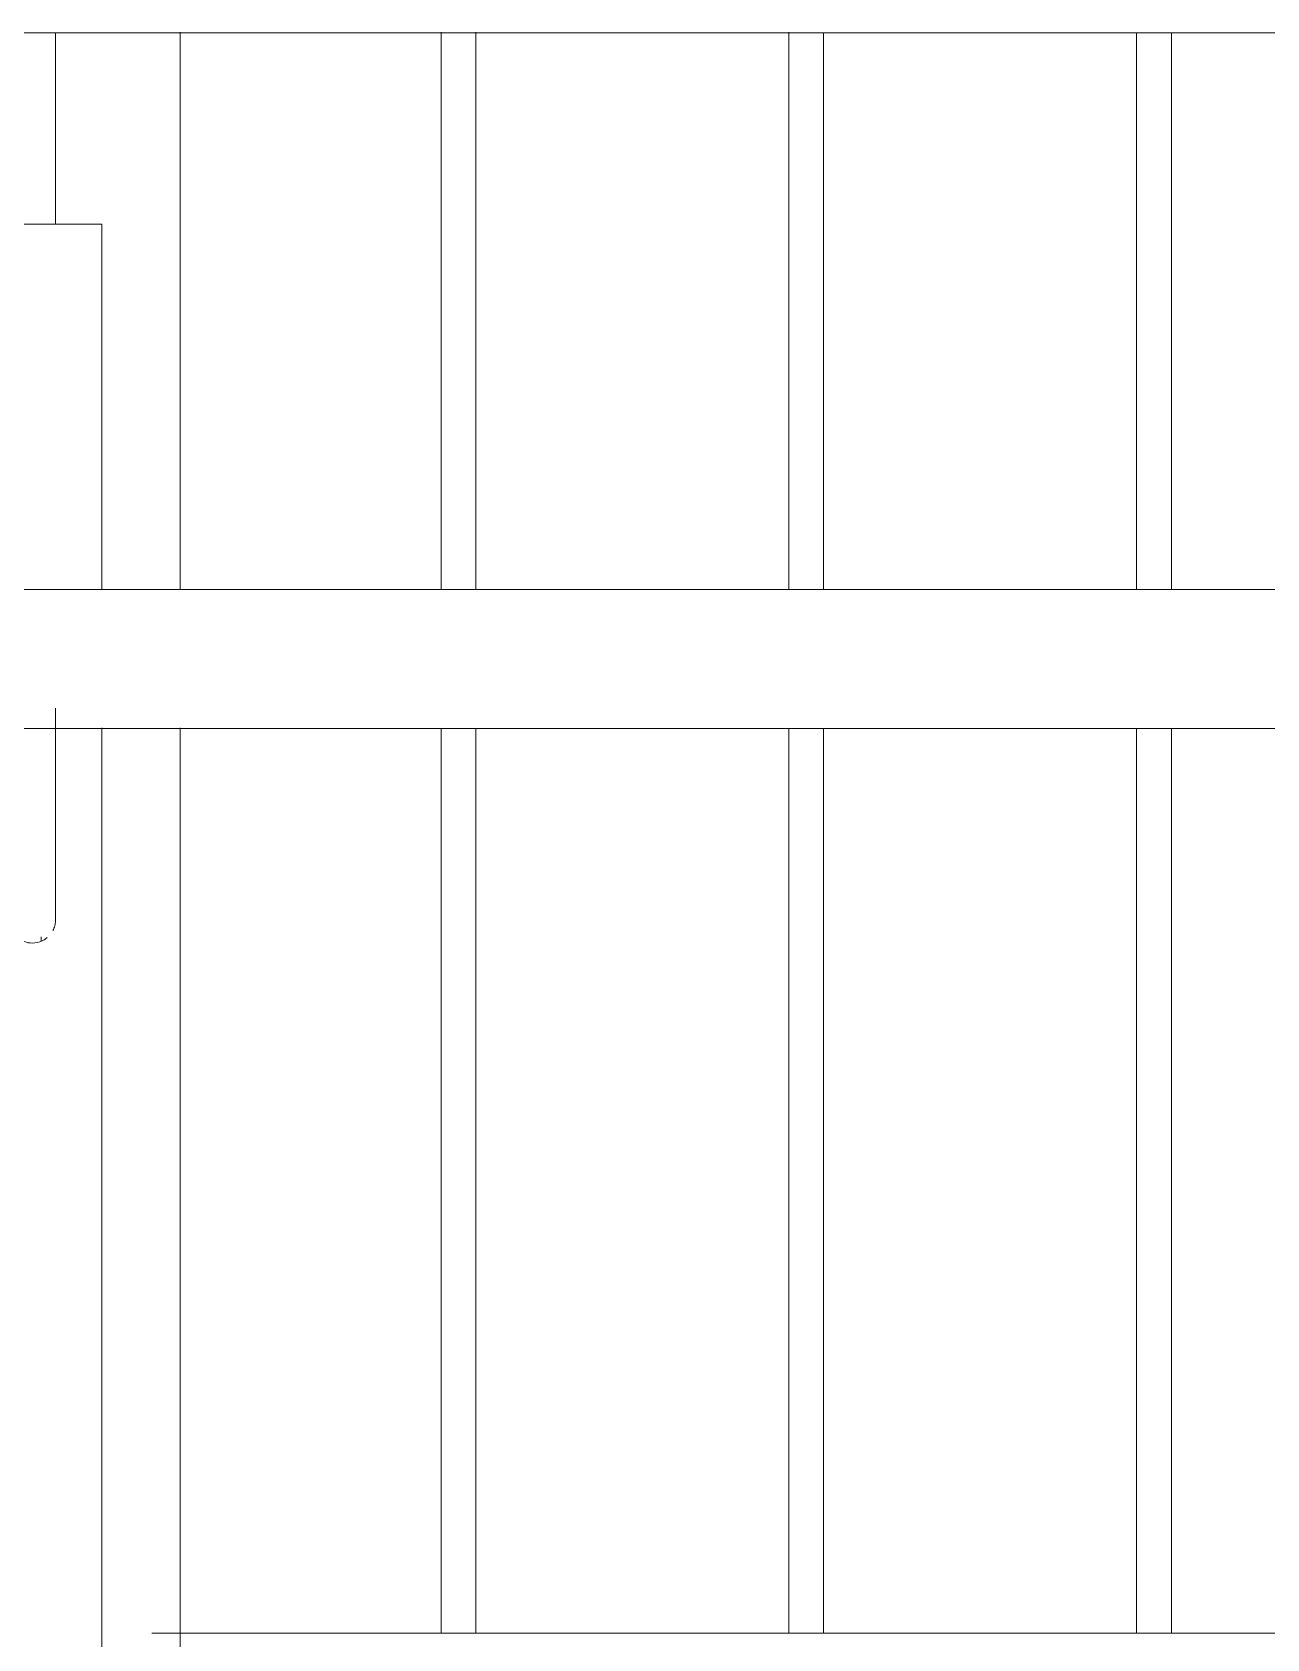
# Model space of a CAD drawing. Header units: millimetres. Extents: x -515342 to 330399, y -224905 to 507333.
# Drawn here: x 329303.3 to 329658.4, y 1456.1 to 1917.9 of the extents above; entities that cross this region are included whole.
import ezdxf

# ---------------------------------------------------------------- set-up
doc = ezdxf.new("R2010")
doc.units = ezdxf.units.MM
doc.layers.get('0').update_dxf_attribs({"lineweight": 0})
doc.layers.add('Ограждение', color=7, linetype='Continuous', lineweight=0)

# ---------------------------------------------------------------- blocks, each defined once
blk = doc.blocks.new('Ограждение - АР_Ограждение_Балясина_D40 доп поручень 700-V195-О_АР_Эскиз_Фасад 1-12 копия 1')
at = {"layer": 'Ограждение'}
for p, q in [((105986.67, -205), (105986.67, -156.67)), ((105960, -205), (105980, -205)), ((105980, -205), (106000, -205)), ((106000, -310), (106000, -205)), ((105986.67, -378.33), (105986.67, -344.14)), ((106000, -1010), (106000, -349.83))]:
    blk.add_line(p, q, dxfattribs=at)
at = {"layer": 'Ограждение', "flags": 128}
for points in [[(105986.67, -150.05), (105986.67, -151.09), (105986.67, -152.13), (105986.67, -153.19), (105986.67, -154.25), (105986.67, -155.31), (105986.67, -156.38), (105986.67, -156.67)], [(105986.67, -405), (105986.67, -404.98), (105986.67, -404.91), (105986.67, -404.81), (105986.67, -404.66), (105986.67, -404.47), (105986.67, -404.24), (105986.67, -403.96), (105986.67, -403.65), (105986.67, -403.29), (105986.67, -402.89), (105986.67, -402.46), (105986.67, -401.99), (105986.67, -401.48), (105986.67, -400.93), (105986.67, -400.34), (105986.67, -399.72), (105986.67, -399.07), (105986.67, -398.38), (105986.67, -397.66), (105986.67, -396.91), (105986.67, -396.13), (105986.67, -395.32), (105986.67, -394.49), (105986.67, -393.63), (105986.67, -392.74), (105986.67, -391.83), (105986.67, -390.9), (105986.67, -389.95), (105986.67, -388.98), (105986.67, -388), (105986.67, -386.99), (105986.67, -385.98), (105986.67, -384.95), (105986.67, -383.91), (105986.67, -382.87), (105986.67, -381.81), (105986.67, -380.75), (105986.67, -379.69), (105986.67, -378.62), (105986.67, -378.33)]]:
    blk.add_lwpolyline(points, dxfattribs=at)
at = {"layer": 'Ограждение'}
for points, knots in [([(105986.65, -404.56), (105986.66, -404.8), (105986.67, -405.3), (105986.6, -406.03), (105986.4, -406.96), (105986.13, -407.66), (105985.91, -408.09)], [0.4791667, 0.4791667, 0.4791667, 0.4791667, 0.5138889, 0.5486111, 0.5833333, 0.6527778, 0.6527778, 0.6527778, 0.6527778]), ([(105984.29, -410.1), (105984.22, -410.16), (105983.77, -410.53), (105982.42, -411.35), (105981.01, -411.65), (105980, -411.67)], [0.7777778, 0.7777778, 0.7777778, 0.7777778, 0.7916667, 0.8611111, 1, 1, 1, 1])]:
    blk.add_open_spline(points, degree=3, knots=knots, dxfattribs=at)
blk.add_open_spline([(105980, -411.67), (105979.19, -411.66), (105977.67, -411.39), (105976.3, -410.6), (105975.71, -410.1)], degree=3, dxfattribs=at)
blk = doc.blocks.new('Ограждение - Ограждение-9726409-О_АР_Эскиз_Фасад 1-12 копия 1')
blk.add_blockref('Ограждение - АР_Ограждение_Балясина_D40 доп поручень 700-V195-О_АР_Эскиз_Фасад 1-12 копия 1', (0, 0))
blk = doc.blocks.new('Тип верхнего поручня - Верхний поручень_Внутренний_-9726612-О_АР_Эскиз_Фасад 1-12 копия 1')
at = {"layer": 'Ограждение'}
blk.add_line((105659.97, -150), (106530, -150), dxfattribs=at)
blk = doc.blocks.new('Тип перил - Перила_Внутренний_-9726625-О_АР_Эскиз_Фасад 1-12 копия 1')
at = {"layer": 'Ограждение'}
for p, q in [((106530, -310), (105660, -310)), ((105660, -350), (106530, -350))]:
    blk.add_line(p, q, dxfattribs=at)
blk = doc.blocks.new('Ограждение - АР_Ограждение_Балясина_D40 доп поручень 700_900-V228-О_АР_Эскиз_Фасад 1-12 копия 1')
at = {"layer": 'Ограждение'}
for p, q in [((106022.5, -310), (106022.5, -149.84)), ((106022.5, -800), (106022.5, -349.84)), ((105982.5, -409.92), (105982.5, -411.14))]:
    blk.add_line(p, q, dxfattribs=at)
blk = doc.blocks.new('Ограждение - АР_Ограждение_Балясина_10-V229-О_АР_Эскиз_Фасад 1-12 копия 1')
at = {"layer": 'Ограждение'}
for p, q in [((106097.5, -149.86), (106097.5, -310)), ((106107.5, -310), (106107.5, -149.86)), ((106097.5, -349.86), (106097.5, -610)), ((106107.5, -610), (106107.5, -349.86)), ((106097.5, -610), (106102.5, -610)), ((106102.5, -610), (106107.5, -610))]:
    blk.add_line(p, q, dxfattribs=at)
blk = doc.blocks.new('Ограждение - АР_Ограждение_Балясина_10-V230-О_АР_Эскиз_Фасад 1-12 копия 1')
at = {"layer": 'Ограждение'}
for p, q in [((106197.5, -149.89), (106197.5, -310)), ((106207.5, -310), (106207.5, -149.9)), ((106197.5, -349.89), (106197.5, -610)), ((106207.5, -610), (106207.5, -349.9)), ((106197.5, -610), (106202.5, -610)), ((106202.5, -610), (106207.5, -610))]:
    blk.add_line(p, q, dxfattribs=at)
blk = doc.blocks.new('Ограждение - АР_Ограждение_Балясина_10-V231-О_АР_Эскиз_Фасад 1-12 копия 1')
at = {"layer": 'Ограждение'}
for p, q in [((106297.5, -149.93), (106297.5, -310)), ((106307.5, -310), (106307.5, -149.93)), ((106297.5, -349.93), (106297.5, -610)), ((106307.5, -610), (106307.5, -349.93)), ((106297.5, -610), (106302.5, -610)), ((106302.5, -610), (106307.5, -610))]:
    blk.add_line(p, q, dxfattribs=at)
blk = doc.blocks.new('Ограждение - Ограждение-9728431-О_АР_Эскиз_Фасад 1-12 копия 1')
at = {"layer": 'Ограждение'}
blk.add_line((106560, -610), (106014.3, -610), dxfattribs=at)
for name in ['Ограждение - АР_Ограждение_Балясина_D40 доп поручень 700_900-V228-О_АР_Эскиз_Фасад 1-12 копия 1', 'Ограждение - АР_Ограждение_Балясина_10-V229-О_АР_Эскиз_Фасад 1-12 копия 1', 'Ограждение - АР_Ограждение_Балясина_10-V230-О_АР_Эскиз_Фасад 1-12 копия 1', 'Ограждение - АР_Ограждение_Балясина_10-V231-О_АР_Эскиз_Фасад 1-12 копия 1']:
    blk.add_blockref(name, (0, 0))
blk = doc.blocks.new('СД_Люблино_Фасады_rvt-1-О_АР_Эскиз_Фасад 1-12 копия 1')
at = {"layer": 'Ограждение', "lineweight": 9}
for name in ['Ограждение - Ограждение-9728431-О_АР_Эскиз_Фасад 1-12 копия 1', 'Тип верхнего поручня - Верхний поручень_Внутренний_-9726612-О_АР_Эскиз_Фасад 1-12 копия 1', 'Ограждение - Ограждение-9726409-О_АР_Эскиз_Фасад 1-12 копия 1', 'Тип перил - Перила_Внутренний_-9726625-О_АР_Эскиз_Фасад 1-12 копия 1']:
    blk.add_blockref(name, (0, 0), dxfattribs=at)

msp = doc.modelspace()

# ---------------------------------------------------------------- block references
msp.add_blockref('СД_Люблино_Фасады_rvt-1-О_АР_Эскиз_Фасад 1-12 копия 1', (223323.3997, 2067.7355))

doc.saveas('drawing.dxf')
